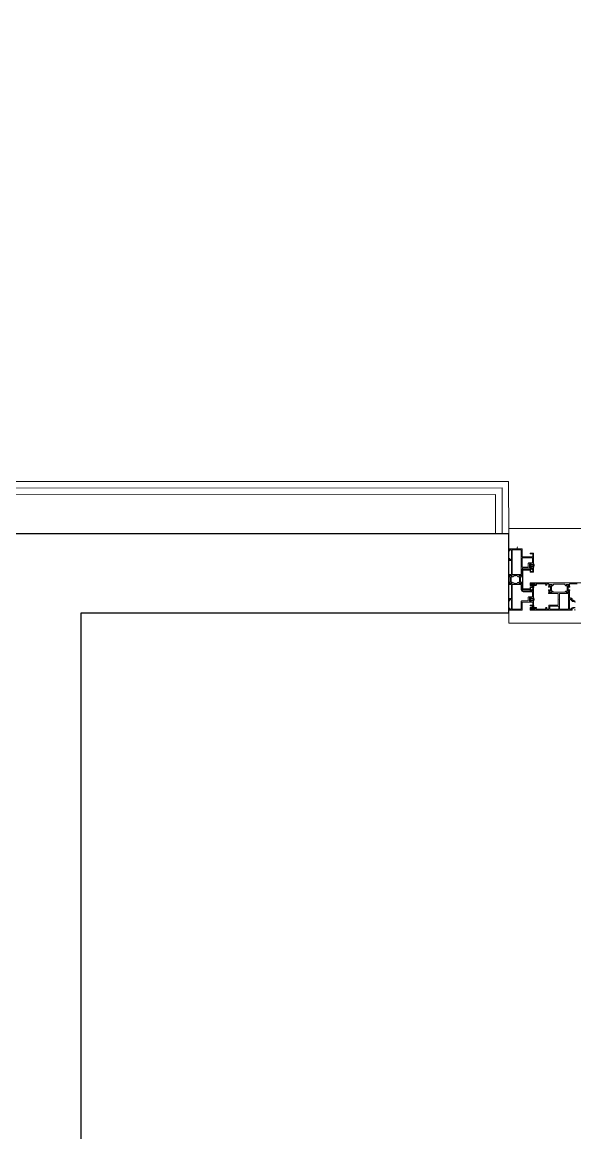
# Model space of a CAD drawing. Header units: centimetres. Extents: x 118932 to 154602, y -32682 to -23521.
# Drawn here: x 127154.2 to 127259.3, y -26787.7 to -26576.7 of the extents above; entities that cross this region are included whole.
import ezdxf

# ---------------------------------------------------------------- set-up
doc = ezdxf.new("R2010")
doc.units = ezdxf.units.CM
doc.header["$LTSCALE"] = 50
doc.header["$MEASUREMENT"] = 0
for name, color, linetype, lineweight, true_color in [('GEN_02_TF_Pencere', 7, 'Continuous', 9, 0x6093ac), ('GEN_05_ML_Alçıpan_giydirme', 7, 'Continuous', 18, 0x7ebab5), ('GEN_05_ML_Mermer', 7, 'Continuous', 9, 0x9d8692), ('KALACAK DUVARLAR', 7, 'Continuous', 30, 0x005387)]:
    doc.layers.add(name, color=color, linetype=linetype, lineweight=lineweight, true_color=true_color)

# ---------------------------------------------------------------- blocks, each defined once
blk = doc.blocks.new('level -1 d blok duvarlar')
at = {"layer": 'GEN_05_ML_Alçıpan_giydirme'}
for points in [[(-2157.74, -1426.86), (-2157.75, -1418.11), (-2290.76, -1418.15), (-2290.76, -1445.59), (-2254.07, -1445.59), (-2254.07, -1814.81), (-2609.75, -1814.81), (-2609.75, -1230.1), (-2413.26, -1230.1), (-2413.26, -1237.6), (-2385.76, -1237.6), (-2385.76, -1230.1), (-2231.57, -1230.1), (-2231.57, -1161.09), (-1987.5, -1161.09), (-1987.5, -1133.61), (-2231.88, -1133.61), (-2232.06, -1118.22), (-2259.25, -1118.22), (-2259.25, -1126.97)], [(-2156.49, -1426.86), (-2156.5, -1416.86), (-2292.01, -1416.9), (-2292.01, -1446.84), (-2255.32, -1446.84), (-2255.32, -1813.56), (-2608.5, -1813.56), (-2608.5, -1231.35), (-2414.51, -1231.35), (-2414.51, -1238.85), (-2384.51, -1238.85), (-2384.51, -1231.35), (-2230.32, -1231.35), (-2230.32, -1162.34), (-1987.5, -1162.34), (-1987.5, -1132.36), (-2230.64, -1132.36), (-2230.82, -1116.97), (-2260.5, -1116.97), (-2260.5, -1126.97)], [(-2258, -1126.97), (-2258, -1119.47), (-2233.3, -1119.47), (-2233.12, -1134.86), (-1987.5, -1134.86), (-1987.5, -1159.84), (-2232.82, -1159.84), (-2232.82, -1228.85), (-2387.01, -1228.85), (-2387.01, -1236.35), (-2412.01, -1236.35), (-2412.01, -1228.85), (-2611, -1228.85), (-2611, -1816.06), (-2252.82, -1816.06), (-2252.82, -1444.34), (-2289.51, -1444.34), (-2289.51, -1419.4), (-2158.99, -1419.36), (-2158.99, -1426.86)]]:
    blk.add_lwpolyline(points, dxfattribs=at)
blk = doc.blocks.new('KALACAK DUVARLAR LEVEL -1 D BLOK')
at = {"layer": 'KALACAK DUVARLAR', "elevation": 0}
blk.add_lwpolyline([(-1594.76, -441.17), (-1594.75, -66.97), (-1513.43, -66.97), (-1513.43, -51.97), (-1643.84, -51.97), (-1643.84, -66.97), (-1609.76, -66.97), (-1609.76, -441.17)], close=True, dxfattribs=at)
blk = doc.blocks.new('P7_')
at = {"layer": 'GEN_02_TF_Pencere', "linetype": 'Continuous'}
for p, q in [((163293.16, -16172.52, 0), (163293.16, -16173.03, 0)), ((163293.18, -16172.52, 0), (163293.18, -16173.03, 0)), ((163293.2, -16172.52, 0), (163293.2, -16173.03, 0)), ((163293.22, -16172.52, 0), (163293.22, -16173.03, 0)), ((163293.24, -16172.52, 0), (163293.24, -16173.03, 0)), ((163293.26, -16172.52, 0), (163293.26, -16173.03, 0)), ((163293.28, -16172.52, 0), (163293.28, -16173.03, 0)), ((163293.3, -16172.52, 0), (163293.3, -16173.03, 0)), ((163293.32, -16172.52, 0), (163293.32, -16173.03, 0)), ((163293.34, -16172.52, 0), (163293.34, -16173.03, 0)), ((163293.36, -16172.52, 0), (163293.36, -16173.03, 0)), ((163293.38, -16172.52, 0), (163293.38, -16173.03, 0)), ((163293.4, -16172.52, 0), (163293.4, -16173.03, 0)), ((163293.42, -16172.52, 0), (163293.42, -16173.03, 0)), ((163293.44, -16172.52, 0), (163293.44, -16173.03, 0)), ((163293.46, -16172.52, 0), (163293.46, -16173.03, 0)), ((163293.16, -16176.92, 0), (163293.16, -16176.41, 0)), ((163293.18, -16176.92, 0), (163293.18, -16176.41, 0)), ((163293.2, -16176.92, 0), (163293.2, -16176.41, 0)), ((163293.22, -16176.92, 0), (163293.22, -16176.41, 0)), ((163293.24, -16176.92, 0), (163293.24, -16176.41, 0)), ((163293.26, -16176.92, 0), (163293.26, -16176.41, 0)), ((163293.28, -16176.92, 0), (163293.28, -16176.41, 0)), ((163293.3, -16176.92, 0), (163293.3, -16176.41, 0)), ((163293.32, -16176.92, 0), (163293.32, -16176.41, 0)), ((163293.34, -16176.92, 0), (163293.34, -16176.41, 0)), ((163293.36, -16176.92, 0), (163293.36, -16176.41, 0)), ((163293.38, -16176.92, 0), (163293.38, -16176.41, 0)), ((163293.4, -16176.92, 0), (163293.4, -16176.41, 0)), ((163293.42, -16176.92, 0), (163293.42, -16176.41, 0)), ((163293.44, -16176.92, 0), (163293.44, -16176.41, 0)), ((163293.46, -16176.92, 0), (163293.46, -16176.41, 0))]:
    blk.add_line(p, q, dxfattribs=at)
at = {"layer": 'GEN_02_TF_Pencere', "extrusion": (0, 0, -1), "elevation": 0}
for points in [[(-163289.22, -16167.88), (-163289.22, -16170.51, 0.414214), (-163289.19, -16170.54), (-163288.75, -16170.54, -0.414214), (-163288.72, -16170.57), (-163288.72, -16170.85), (-163288.72, -16171.01), (-163288.95, -16171.03, -0.957329), (-163288.96, -16170.99, 0.267761), (-163288.94, -16170.98), (-163288.89, -16170.82, 0.843081), (-163288.9, -16170.76), (-163289.35, -16170.76, 0.577366), (-163289.37, -16170.81), (-163289.28, -16170.96, 0.182697), (-163289.27, -16170.97, -0.849744), (-163289.28, -16171.01), (-163289.37, -16171.01, -0.267944), (-163289.63, -16170.86), (-163289.66, -16170.81, 0.267966), (-163289.74, -16170.76), (-163289.83, -16170.76, -1), (-163289.89, -16170.76), (-163289.97, -16170.76, -1), (-163290.03, -16170.76), (-163290.09, -16170.76), (-163290.11, -16170.8), (-163290.13, -16170.76), (-163290.26, -16170.76, 0.267964), (-163290.34, -16170.81), (-163290.37, -16170.86, -0.267944), (-163290.63, -16171.01), (-163290.72, -16171.01, -0.849637), (-163290.73, -16170.97, 0.182928), (-163290.72, -16170.96), (-163290.63, -16170.81, 0.577366), (-163290.65, -16170.76), (-163291.11, -16170.76, 0.843087), (-163291.12, -16170.82), (-163291.06, -16170.98, 0.268123), (-163291.04, -16170.99, -0.957545), (-163291.05, -16171.03), (-163291.35, -16171.01, -0.493156), (-163291.36, -16170.98), (-163291.33, -16170.9, -0.312805), (-163291.31, -16170.88, 0.41134), (-163291.29, -16170.85), (-163291.29, -16169.55, 0.414214), (-163291.49, -16169.35), (-163293.26, -16169.35, 0.414214), (-163293.29, -16169.38), (-163293.24, -16169.52, -0.414214), (-163293.27, -16169.55), (-163293.41, -16169.55, -0.414214), (-163293.44, -16169.52), (-163293.44, -16169.17, -0.399096), (-163293.39, -16169.12), (-163293.01, -16169.1, -0.429495), (-163292.98, -16169.13), (-163292.98, -16169.15, 0.414214), (-163292.93, -16169.2), (-163292.74, -16169.2, 0.414214), (-163292.64, -16169.1), (-163292.64, -16168.6, 0.414214), (-163292.74, -16168.5), (-163292.93, -16168.5, 0.414214), (-163292.98, -16168.55), (-163292.98, -16168.57, -0.429487), (-163293.01, -16168.6), (-163293.39, -16168.58, -0.399104), (-163293.44, -16168.53), (-163293.44, -16166.58, -0.414214), (-163293.34, -16166.48), (-163292.82, -16166.48, -0.414214), (-163292.79, -16166.51), (-163292.79, -16166.6, -0.400696), (-163292.81, -16166.63), (-163293.25, -16166.65, 0.400696), (-163293.28, -16166.68), (-163293.28, -16167.19, 0.414214), (-163293.25, -16167.22), (-163291.32, -16167.22, 0.414214), (-163291.29, -16167.19), (-163291.29, -16165.83, -0.414214), (-163291.14, -16165.68), (-163288.75, -16165.68, -0.414214), (-163288.72, -16165.71), (-163288.72, -16165.93, -0.414214), (-163288.87, -16166.08), (-163288.9, -16166.08, -0.414214), (-163288.92, -16166.06), (-163288.92, -16166.01, -0.36604), (-163288.89, -16165.98, 0.365984), (-163288.87, -16165.95), (-163288.87, -16165.86, 0.414214), (-163288.9, -16165.83), (-163289.01, -16165.83, 0.367429), (-163289.03, -16165.86, -0.364526), (-163289.06, -16165.88), (-163289.19, -16165.88, 0.414214), (-163289.22, -16165.91), (-163289.22, -16166.75), (-163289.25, -16166.78), (-163289.22, -16166.81), (-163289.22, -16167.65, 0.414214), (-163289.19, -16167.68), (-163289.06, -16167.68, -0.364526), (-163289.03, -16167.71, 0.367429), (-163289.01, -16167.73), (-163288.9, -16167.73, 0.414214), (-163288.87, -16167.7), (-163288.87, -16167.61, 0.365984), (-163288.89, -16167.58, -0.36604), (-163288.92, -16167.55), (-163288.92, -16167.5, -0.414214), (-163288.9, -16167.48), (-163288.87, -16167.48, -0.414214), (-163288.72, -16167.63), (-163288.72, -16167.8, -0.414214), (-163288.8, -16167.88), (-163289.22, -16167.88)], [(-163291.29, -16169.12), (-163291.29, -16167.43, 0.414189), (-163291.32, -16167.4), (-163293.23, -16167.4, 0.414238), (-163293.26, -16167.43), (-163293.26, -16168.32, 0.414214), (-163293.23, -16168.35), (-163292.54, -16168.35, -0.414214), (-163292.44, -16168.45), (-163292.44, -16169.05, 0.414214), (-163292.34, -16169.15), (-163291.32, -16169.15, 0.414214), (-163291.29, -16169.12)], [(-163293.44, -16168.41, 0.064394), (-163293.52, -16168.62, 0.064394), (-163293.55, -16168.84, 0.129325), (-163293.44, -16169.27), (-163293.44, -16169.12, -0.399528), (-163293.41, -16169.09), (-163292.99, -16169.07, -0.414214), (-163292.96, -16169.1), (-163292.96, -16169.13, 0.414214), (-163292.93, -16169.16), (-163292.93, -16169.16, 0.295923), (-163292.84, -16169.1, 0.104809), (-163292.78, -16168.84, 0.104809), (-163292.84, -16168.58, 0.295923), (-163292.93, -16168.52), (-163292.93, -16168.52, 0.414214), (-163292.96, -16168.55), (-163292.96, -16168.58, -0.414214), (-163292.99, -16168.61), (-163293.41, -16168.59, -0.399528), (-163293.44, -16168.56), (-163293.44, -16168.41)], [(-163292.78, -16169.39, 0.198912), (-163292.79, -16169.37, 0.198912), (-163292.81, -16169.36), (-163293.22, -16169.36, 0.518649), (-163293.25, -16169.4), (-163293.21, -16169.52, -0.518649), (-163293.24, -16169.56), (-163293.4, -16169.56, 0.414214), (-163293.43, -16169.59), (-163293.43, -16170.05, 0.414214), (-163293.4, -16170.08), (-163292.81, -16170.08, 0.414214), (-163292.78, -16170.05), (-163292.78, -16169.71), (-163291.43, -16169.71), (-163291.43, -16171.49), (-163291.43, -16173.28), (-163292.78, -16173.28), (-163292.78, -16172.94, 0.414214), (-163292.81, -16172.91), (-163293.4, -16172.91, 0.414214), (-163293.43, -16172.94), (-163293.43, -16173.4, 0.414214), (-163293.4, -16173.43), (-163293.24, -16173.43, -0.518649), (-163293.21, -16173.47), (-163293.25, -16173.59, 0.518649), (-163293.22, -16173.63), (-163292.81, -16173.63, 0.414214), (-163292.78, -16173.6), (-163292.78, -16173.43, -0.414214), (-163292.75, -16173.4), (-163291.34, -16173.4, 0.414214), (-163291.31, -16173.37), (-163291.31, -16171.49), (-163291.31, -16169.62, 0.414214), (-163291.34, -16169.59), (-163292.75, -16169.59, -0.414214), (-163292.78, -16169.56), (-163292.78, -16169.39)], [(-163292.89, -16169.49, -0.190395), (-163292.88, -16169.51), (-163292.88, -16169.95, -0.414214), (-163292.91, -16169.98), (-163293.3, -16169.98, -0.414214), (-163293.33, -16169.95), (-163293.33, -16169.69, -0.414214), (-163293.3, -16169.66), (-163293.26, -16169.66, 0.505029), (-163293.12, -16169.47), (-163292.91, -16169.48, -0.190395), (-163292.89, -16169.49)], [(-163293.29, -16168.7), (-163292.97, -16168.71, -0.337036), (-163292.94, -16168.74, -0.054259), (-163292.93, -16168.84, -0.054259), (-163292.94, -16168.95, -0.337036), (-163292.97, -16168.97), (-163293.29, -16168.99, -0.32284), (-163293.32, -16168.97, -0.093955), (-163293.35, -16168.84, -0.093955), (-163293.32, -16168.72, -0.32284), (-163293.29, -16168.7)], [(-163288.75, -16177.33), (-163291.14, -16177.33, -0.414214), (-163291.29, -16177.18), (-163291.29, -16175.81, 0.414214), (-163291.32, -16175.78), (-163293.25, -16175.78, 0.414214), (-163293.28, -16175.81), (-163293.28, -16176.32, 0.400696), (-163293.25, -16176.35), (-163292.81, -16176.38, -0.400696), (-163292.79, -16176.41), (-163292.79, -16176.5, -0.414214), (-163292.82, -16176.53), (-163293.34, -16176.53, -0.414214), (-163293.44, -16176.43), (-163293.44, -16175.6, -0.399104), (-163293.39, -16175.55), (-163293.01, -16175.53, -0.429487), (-163292.98, -16175.56), (-163292.98, -16175.58, 0.414214), (-163292.93, -16175.63), (-163292.74, -16175.63, 0.414214), (-163292.64, -16175.53), (-163292.64, -16175.03, 0.414214), (-163292.74, -16174.93), (-163292.93, -16174.93, 0.414214), (-163292.98, -16174.98), (-163292.98, -16175, -0.429495), (-163293.01, -16175.03), (-163293.39, -16175.02, -0.399096), (-163293.44, -16174.97), (-163293.44, -16173.49, -0.414214), (-163293.41, -16173.46), (-163293.27, -16173.46, -0.518649), (-163293.24, -16173.5), (-163293.28, -16173.62, 0.518649), (-163293.25, -16173.66), (-163291.49, -16173.66, 0.414214), (-163291.29, -16173.46), (-163291.29, -16172.16, 0.41134), (-163291.31, -16172.13, -0.312805), (-163291.33, -16172.11), (-163291.36, -16172.03, -0.493156), (-163291.35, -16172), (-163291.05, -16171.98, -0.957545), (-163291.04, -16172.02, 0.268123), (-163291.06, -16172.03), (-163291.12, -16172.19, 0.843087), (-163291.11, -16172.25), (-163290.65, -16172.25, 0.577366), (-163290.63, -16172.2), (-163290.72, -16172.04, 0.182928), (-163290.73, -16172.03, -0.849637), (-163290.72, -16172), (-163290.63, -16172, -0.267944), (-163290.37, -16172.15), (-163290.34, -16172.2, 0.267964), (-163290.26, -16172.25), (-163290.13, -16172.25), (-163290.11, -16172.21), (-163290.09, -16172.25), (-163290.03, -16172.25, -1), (-163289.97, -16172.25), (-163289.89, -16172.25, -1), (-163289.83, -16172.25), (-163289.74, -16172.25, 0.267966), (-163289.66, -16172.2), (-163289.63, -16172.15, -0.267944), (-163289.37, -16172), (-163289.28, -16172, -0.849744), (-163289.27, -16172.03, 0.182697), (-163289.28, -16172.04), (-163289.37, -16172.2, 0.577366), (-163289.35, -16172.25), (-163288.9, -16172.25, 0.843081), (-163288.89, -16172.19), (-163288.94, -16172.03, 0.267761), (-163288.96, -16172.02, -0.957329), (-163288.95, -16171.98), (-163288.72, -16172), (-163288.72, -16172.16), (-163288.72, -16172.43, -0.414214), (-163288.75, -16172.46), (-163289.19, -16172.46, 0.414214), (-163289.22, -16172.49), (-163289.22, -16175.13), (-163288.8, -16175.13, -0.414214), (-163288.72, -16175.21), (-163288.72, -16175.38, -0.414214), (-163288.87, -16175.53), (-163288.9, -16175.53, -0.414214), (-163288.92, -16175.51), (-163288.92, -16175.45, -0.36604), (-163288.89, -16175.42, 0.365984), (-163288.87, -16175.4), (-163288.87, -16175.31, 0.414214), (-163288.9, -16175.28), (-163289.01, -16175.28, 0.367429), (-163289.03, -16175.3, -0.364526), (-163289.06, -16175.33), (-163289.19, -16175.33, 0.414214), (-163289.22, -16175.36), (-163289.22, -16176.2), (-163289.25, -16176.23), (-163289.22, -16176.26), (-163289.22, -16177.1, 0.414214), (-163289.19, -16177.13), (-163289.06, -16177.13, -0.364526), (-163289.03, -16177.15, 0.367429), (-163289.01, -16177.18), (-163288.9, -16177.18, 0.414214), (-163288.87, -16177.15), (-163288.87, -16177.06, 0.365984), (-163288.89, -16177.03, -0.36604), (-163288.92, -16177), (-163288.92, -16176.95, -0.414214), (-163288.9, -16176.93), (-163288.87, -16176.93, -0.414214), (-163288.72, -16177.08), (-163288.72, -16177.3, -0.414214), (-163288.75, -16177.33)], [(-163289.02, -16171.93), (-163289.02, -16171.08, -0.131652), (-163289, -16171.02), (-163288.9, -16170.84), (-163288.9, -16170.8, 0.414214), (-163288.94, -16170.76), (-163289.28, -16170.76, 0.414214), (-163289.32, -16170.8), (-163289.32, -16170.84), (-163289.21, -16171.02, -0.131652), (-163289.2, -16171.08), (-163289.2, -16171.93, -0.131652), (-163289.21, -16171.99), (-163289.32, -16172.17), (-163289.32, -16172.2, 0.414214), (-163289.28, -16172.24), (-163288.94, -16172.24, 0.414214), (-163288.9, -16172.2), (-163288.9, -16172.17), (-163289, -16171.99, -0.131652), (-163289.02, -16171.93)], [(-163291.11, -16177.15), (-163289.4, -16177.15), (-163289.4, -16172.46), (-163291.11, -16172.46), (-163291.11, -16173.46, -0.414214), (-163291.49, -16173.84), (-163293.23, -16173.84, 0.414214), (-163293.26, -16173.87), (-163293.26, -16174.75, 0.414214), (-163293.23, -16174.78), (-163292.54, -16174.78, -0.414214), (-163292.44, -16174.88), (-163292.44, -16175.48, 0.414214), (-163292.34, -16175.58), (-163291.21, -16175.58, -0.414214), (-163291.11, -16175.68), (-163291.11, -16177.15)], [(-163290.77, -16171.93), (-163290.77, -16171.08, -0.131652), (-163290.76, -16171.02), (-163290.65, -16170.84), (-163290.65, -16170.8, 0.414214), (-163290.69, -16170.76), (-163291.03, -16170.76, 0.414214), (-163291.07, -16170.8), (-163291.07, -16170.84), (-163290.97, -16171.02, -0.131652), (-163290.95, -16171.08), (-163290.95, -16171.93, -0.131652), (-163290.97, -16171.99), (-163291.07, -16172.17), (-163291.07, -16172.2, 0.414214), (-163291.03, -16172.24), (-163290.69, -16172.24, 0.414214), (-163290.65, -16172.2), (-163290.65, -16172.17), (-163290.76, -16171.99, -0.131652), (-163290.77, -16171.93)], [(-163296.82, -16173.64), (-163296.82, -16172.79, 0.131653), (-163296.84, -16172.73), (-163296.94, -16172.55), (-163296.94, -16172.51, -0.414213), (-163296.9, -16172.47), (-163296.56, -16172.47, -0.414214), (-163296.52, -16172.51), (-163296.52, -16172.55), (-163296.62, -16172.73, 0.131652), (-163296.64, -16172.79), (-163296.64, -16173.64, 0.131652), (-163296.62, -16173.7), (-163296.52, -16173.88), (-163296.52, -16173.91, -0.414214), (-163296.56, -16173.95), (-163296.9, -16173.95, -0.414213), (-163296.94, -16173.91), (-163296.94, -16173.88), (-163296.84, -16173.7, 0.131652), (-163296.82, -16173.64)], [(-163299.82, -16173.63), (-163299.82, -16172.79, -0.131653), (-163299.8, -16172.73), (-163299.7, -16172.55), (-163299.7, -16172.51, 0.414213), (-163299.74, -16172.47), (-163300.08, -16172.47, 0.414214), (-163300.12, -16172.51), (-163300.12, -16172.55), (-163300.01, -16172.73, -0.131652), (-163300, -16172.79), (-163300, -16173.63, -0.131652), (-163300.01, -16173.69), (-163300.12, -16173.87), (-163300.12, -16173.91, 0.414214), (-163300.08, -16173.95), (-163299.74, -16173.95, 0.414213), (-163299.7, -16173.91), (-163299.7, -16173.87), (-163299.8, -16173.69, -0.131652), (-163299.82, -16173.63)], [(-163300.76, -16177.32), (-163292.82, -16177.33, 0.198912), (-163292.79, -16177.32, 0.198912), (-163292.79, -16177.3), (-163292.79, -16176.86, 0.414214), (-163292.82, -16176.83), (-163293.02, -16176.82, 0.414214), (-163293.09, -16176.89, 0.414214), (-163293.06, -16176.93), (-163292.98, -16176.93, -0.414214), (-163292.93, -16176.97), (-163292.93, -16177.1, -0.414214), (-163292.98, -16177.15), (-163293.65, -16177.14, -0.414214), (-163293.7, -16177.09), (-163293.7, -16176.97, -0.414214), (-163293.65, -16176.92), (-163293.57, -16176.92, 0.414214), (-163293.54, -16176.89, 0.414214), (-163293.61, -16176.82), (-163293.92, -16176.82, 0.414214), (-163293.97, -16176.87), (-163293.97, -16176.94, 0.414214), (-163293.94, -16176.97), (-163293.84, -16176.97), (-163293.84, -16177.12), (-163295.84, -16177.12), (-163295.84, -16176.97), (-163295.77, -16176.97, 0.414214), (-163295.74, -16176.94), (-163295.74, -16176.88, 0.414214), (-163295.77, -16176.85), (-163295.93, -16176.85, 0.414214), (-163295.96, -16176.88), (-163295.96, -16177.09, -0.414214), (-163295.99, -16177.12), (-163296.34, -16177.12), (-163296.33, -16176.42, 0.414213), (-163296.36, -16176.39), (-163298.13, -16176.39), (-163298.13, -16175.31), (-163298.16, -16175.28), (-163298.13, -16175.25), (-163298.13, -16174.17), (-163296.38, -16174.17, 0.414277), (-163296.28, -16174.07), (-163296.28, -16174.04, 0.339312), (-163296.3, -16174.02), (-163296.32, -16174.01, -0.339802), (-163296.33, -16173.99), (-163296.33, -16173.81), (-163296.26, -16173.55, 0.700085), (-163296.37, -16173.47), (-163296.39, -16173.48), (-163296.56, -16173.66, 0.617948), (-163296.54, -16173.72, -0.283637), (-163296.52, -16173.74), (-163296.47, -16173.92), (-163296.47, -16173.94, -0.673161), (-163296.52, -16173.96, 0.202488), (-163296.54, -16173.95), (-163296.93, -16173.95, -0.414214), (-163296.96, -16173.92), (-163296.96, -16173.9, -0.137872), (-163296.96, -16173.89), (-163296.86, -16173.73, 0.585524), (-163296.88, -16173.7), (-163297.02, -16173.7, 0.261413), (-163297.11, -16173.75), (-163297.18, -16173.87, -0.261413), (-163297.27, -16173.92), (-163298.18, -16173.92), (-163299.35, -16173.92, -0.261413), (-163299.43, -16173.87), (-163299.51, -16173.75, 0.261413), (-163299.59, -16173.7), (-163299.74, -16173.7, 0.585524), (-163299.75, -16173.73), (-163299.66, -16173.88, -0.137872), (-163299.66, -16173.9), (-163299.66, -16173.92, -0.414214), (-163299.69, -16173.95), (-163300.07, -16173.95, 0.202488), (-163300.09, -16173.96, -0.673161), (-163300.15, -16173.94), (-163300.15, -16173.92), (-163300.09, -16173.74, -0.283637), (-163300.07, -16173.71, 0.617948), (-163300.06, -16173.65), (-163300.23, -16173.48), (-163300.25, -16173.47, 0.700085), (-163300.35, -16173.54), (-163300.28, -16173.8), (-163300.28, -16175.09, -0.414214), (-163300.31, -16175.12), (-163300.45, -16175.12, -0.414214), (-163300.48, -16175.09), (-163300.48, -16175, 0.463003), (-163300.52, -16174.97, 0.372825), (-163300.6, -16175.07), (-163300.6, -16175.09, -0.414214), (-163300.63, -16175.12), (-163300.7, -16175.12, 0.414214), (-163300.78, -16175.2), (-163300.78, -16175.37, 0.414214), (-163300.63, -16175.52), (-163300.61, -16175.52, 0.414214), (-163300.58, -16175.49), (-163300.58, -16175.45, 0.380812), (-163300.61, -16175.42, -0.365977), (-163300.63, -16175.39), (-163300.63, -16175.3, -0.414214), (-163300.6, -16175.27), (-163300.49, -16175.27, -0.365977), (-163300.46, -16175.3, 0.369187), (-163300.44, -16175.32), (-163300.31, -16175.32, -0.414214), (-163300.28, -16175.35), (-163300.28, -16176.19), (-163300.25, -16176.22), (-163300.28, -16176.25), (-163300.29, -16177.09, -0.414214), (-163300.32, -16177.12), (-163300.44, -16177.12, 0.365995), (-163300.47, -16177.15, -0.365977), (-163300.5, -16177.17), (-163300.61, -16177.17, -0.414214), (-163300.64, -16177.14), (-163300.64, -16177.05, -0.374045), (-163300.61, -16177.02, 0.366034), (-163300.59, -16176.99), (-163300.59, -16176.95, 0.414214), (-163300.62, -16176.92), (-163300.64, -16176.92, 0.414214), (-163300.79, -16177.07), (-163300.79, -16177.29, 0.414214), (-163300.76, -16177.32)], [(-163292.88, -16173.04), (-163292.88, -16173.48, -0.395113), (-163292.91, -16173.51), (-163293.12, -16173.52, 0.505029), (-163293.26, -16173.33), (-163293.3, -16173.33, -0.414214), (-163293.33, -16173.3), (-163293.33, -16173.04, -0.414214), (-163293.3, -16173.01), (-163292.91, -16173.01, -0.414214), (-163292.88, -16173.04)], [(-163293.44, -16174.85, 0.064394), (-163293.52, -16175.06, 0.064394), (-163293.55, -16175.28, 0.129325), (-163293.44, -16175.71), (-163293.44, -16175.56, -0.399528), (-163293.41, -16175.53), (-163292.99, -16175.51, -0.414214), (-163292.96, -16175.54), (-163292.96, -16175.57, 0.414214), (-163292.93, -16175.6), (-163292.93, -16175.6, 0.295923), (-163292.84, -16175.54, 0.104809), (-163292.78, -16175.28, 0.104809), (-163292.84, -16175.02, 0.295923), (-163292.93, -16174.96), (-163292.93, -16174.96, 0.414214), (-163292.96, -16174.99), (-163292.96, -16175.02, -0.414214), (-163292.99, -16175.05), (-163293.41, -16175.03, -0.399528), (-163293.44, -16175), (-163293.44, -16174.85)], [(-163293.29, -16175.13), (-163292.97, -16175.15, -0.337036), (-163292.94, -16175.17, -0.054259), (-163292.93, -16175.28, -0.054259), (-163292.94, -16175.38, -0.337036), (-163292.97, -16175.41), (-163293.29, -16175.42, -0.32284), (-163293.32, -16175.4, -0.093955), (-163293.35, -16175.28, -0.093955), (-163293.32, -16175.15, -0.32284), (-163293.29, -16175.13)], [(-163298.21, -16176.6, -0.198912), (-163298.19, -16176.59), (-163296.57, -16176.59, -0.414214), (-163296.54, -16176.62), (-163296.54, -16177.09, -0.414214), (-163296.57, -16177.12), (-163298.19, -16177.12, -0.414214), (-163298.22, -16177.09), (-163298.22, -16176.62, -0.198912), (-163298.21, -16176.6)]]:
    blk.add_lwpolyline(points, format="xyb", close=True, dxfattribs=at)
for points in [[(-163289.4, -16170.54), (-163289.4, -16165.86), (-163291.11, -16165.86), (-163291.11, -16170.54), (-163289.4, -16170.54)], [(-163298.38, -16177.12), (-163300.09, -16177.12), (-163300.08, -16174.17), (-163298.37, -16174.17), (-163298.38, -16177.12)]]:
    blk.add_lwpolyline(points, close=True, dxfattribs=at)
for points in [[(-163301.74, -16172.32), (-163300.32, -16172.32, -0.414214), (-163300.29, -16172.35), (-163300.29, -16172.62), (-163300.36, -16172.88, 0.700075), (-163300.25, -16172.95), (-163300.23, -16172.94), (-163300.06, -16172.77, 0.617785), (-163300.07, -16172.71, -0.283333), (-163300.1, -16172.69), (-163300.15, -16172.5), (-163300.15, -16172.48, -0.673162), (-163300.1, -16172.46, 0.202354), (-163300.07, -16172.47), (-163299.69, -16172.47, -0.415901), (-163299.66, -16172.5), (-163299.66, -16172.52, -0.137872), (-163299.66, -16172.54), (-163299.76, -16172.69, 0.585714), (-163299.74, -16172.72), (-163299.6, -16172.72, 0.30109), (-163299.51, -16172.67), (-163299.35, -16172.41, -0.261413), (-163299.27, -16172.37), (-163298.44, -16172.37), (-163298.42, -16172.4), (-163298.4, -16172.37), (-163298.34, -16172.37, 1), (-163298.28, -16172.37), (-163298.2, -16172.37, 1), (-163298.14, -16172.37), (-163297.35, -16172.37, -0.261413), (-163297.27, -16172.41), (-163297.11, -16172.67, 0.261381), (-163297.03, -16172.72), (-163296.88, -16172.72, 0.585524), (-163296.87, -16172.69), (-163296.96, -16172.54, -0.137707), (-163296.96, -16172.52), (-163296.96, -16172.5, -0.414214), (-163296.93, -16172.47), (-163296.55, -16172.47, 0.202488), (-163296.52, -16172.46, -0.673126), (-163296.47, -16172.48), (-163296.47, -16172.5), (-163296.52, -16172.69, -0.283536), (-163296.55, -16172.71, 0.617796), (-163296.56, -16172.77), (-163296.39, -16172.94), (-163296.37, -16172.95, 0.700399), (-163296.27, -16172.88), (-163296.34, -16172.62), (-163296.34, -16172.35, -0.414214), (-163296.31, -16172.32), (-163295.99, -16172.32, -0.414214), (-163295.96, -16172.35), (-163295.96, -16172.56, 0.414214), (-163295.93, -16172.59), (-163295.77, -16172.59, 0.414214), (-163295.74, -16172.56), (-163295.74, -16172.5, 0.414214), (-163295.77, -16172.47), (-163295.84, -16172.47), (-163295.84, -16172.32), (-163293.84, -16172.32), (-163293.84, -16172.47), (-163293.94, -16172.47, 0.414214), (-163293.97, -16172.5), (-163293.97, -16172.57, 0.414214), (-163293.92, -16172.62), (-163293.61, -16172.62, 0.414214), (-163293.54, -16172.55, 0.414214), (-163293.57, -16172.52), (-163293.65, -16172.52, -0.414214), (-163293.7, -16172.47), (-163293.7, -16172.35, -0.414214), (-163293.65, -16172.3), (-163292.98, -16172.3, -0.414214), (-163292.93, -16172.35), (-163292.93, -16172.47, -0.414214), (-163292.98, -16172.52), (-163293.06, -16172.52, 0.414214), (-163293.09, -16172.55, 0.414214), (-163293.02, -16172.62), (-163292.82, -16172.62, 0.414214), (-163292.79, -16172.59), (-163292.79, -16172.15, 0.414214), (-163292.82, -16172.12), (-163292.82, -16172.12), (-163302.76, -16172.12, 0.414214)], [(-163301.32, -16177.33, 0.41421), (-163301.29, -16177.3), (-163301.29, -16177.24, 0.41421), (-163301.32, -16177.21)], [(-163301.34, -16176.91), (-163301.07, -16176.91), (-163301.04, -16176.94, 0.414213), (-163301, -16176.95), (-163300.83, -16176.85, 0.767327), (-163300.85, -16176.79), (-163301.36, -16176.79, 0.414213)], [(-163301.36, -16175.9), (-163301.26, -16175.74, -0.244575), (-163301.11, -16175.67), (-163300.83, -16175.67, 0.767327), (-163300.8, -16175.56), (-163301, -16175.45, 0.577351), (-163301.05, -16175.48), (-163301.05, -16175.55), (-163301.11, -16175.55, 0.244575), (-163301.35, -16175.67)]]:
    blk.add_lwpolyline(points, format="xyb", dxfattribs=at)
at = {"layer": 'GEN_02_TF_Pencere', "linetype": 'Continuous', "elevation": 0}
for points in [[(163293.65, -16172.52), (163292.97, -16172.52), (163292.97, -16172.43), (163293.65, -16172.43), (163293.65, -16172.52)], [(163292.97, -16176.92), (163293.65, -16176.92), (163293.65, -16177.01), (163292.97, -16177.01), (163292.97, -16176.92)]]:
    blk.add_lwpolyline(points, close=True, dxfattribs=at)
at = {"layer": 'GEN_02_TF_Pencere'}
blk.add_arc((163290.64, -16165.48, 0), 0.332, 142.1442, 217.8558, dxfattribs=at)
at = {"layer": 'GEN_05_ML_Mermer', "elevation": 0}
blk.add_lwpolyline([(163483.72, -16179.82), (163288.72, -16179.82), (163288.72, -16161.83), (163483.72, -16161.83)], close=True, dxfattribs=at)
blk = doc.blocks.new('DOGRAMA LEVEL -1 D BLOK')
at = {"layer": 'GEN_05_ML_Alçıpan_giydirme', "color": 1}
blk.add_blockref('P7_', (-163854.6, 16563.95, 0), dxfattribs=at)

msp = doc.modelspace()

# ---------------------------------------------------------------- block references
for name, p in [('KALACAK DUVARLAR LEVEL -1 D BLOK', (128760.11, -26621.94)), ('DOGRAMA LEVEL -1 D BLOK', (127812.57, -27075.02, 0))]:
    msp.add_blockref(name, p)
at = {"color": 254, "true_color": 0xddb3d4}
msp.add_blockref('level -1 d blok duvarlar', (129403.17, -25247.06, 0), dxfattribs=at)

doc.saveas('drawing.dxf')
